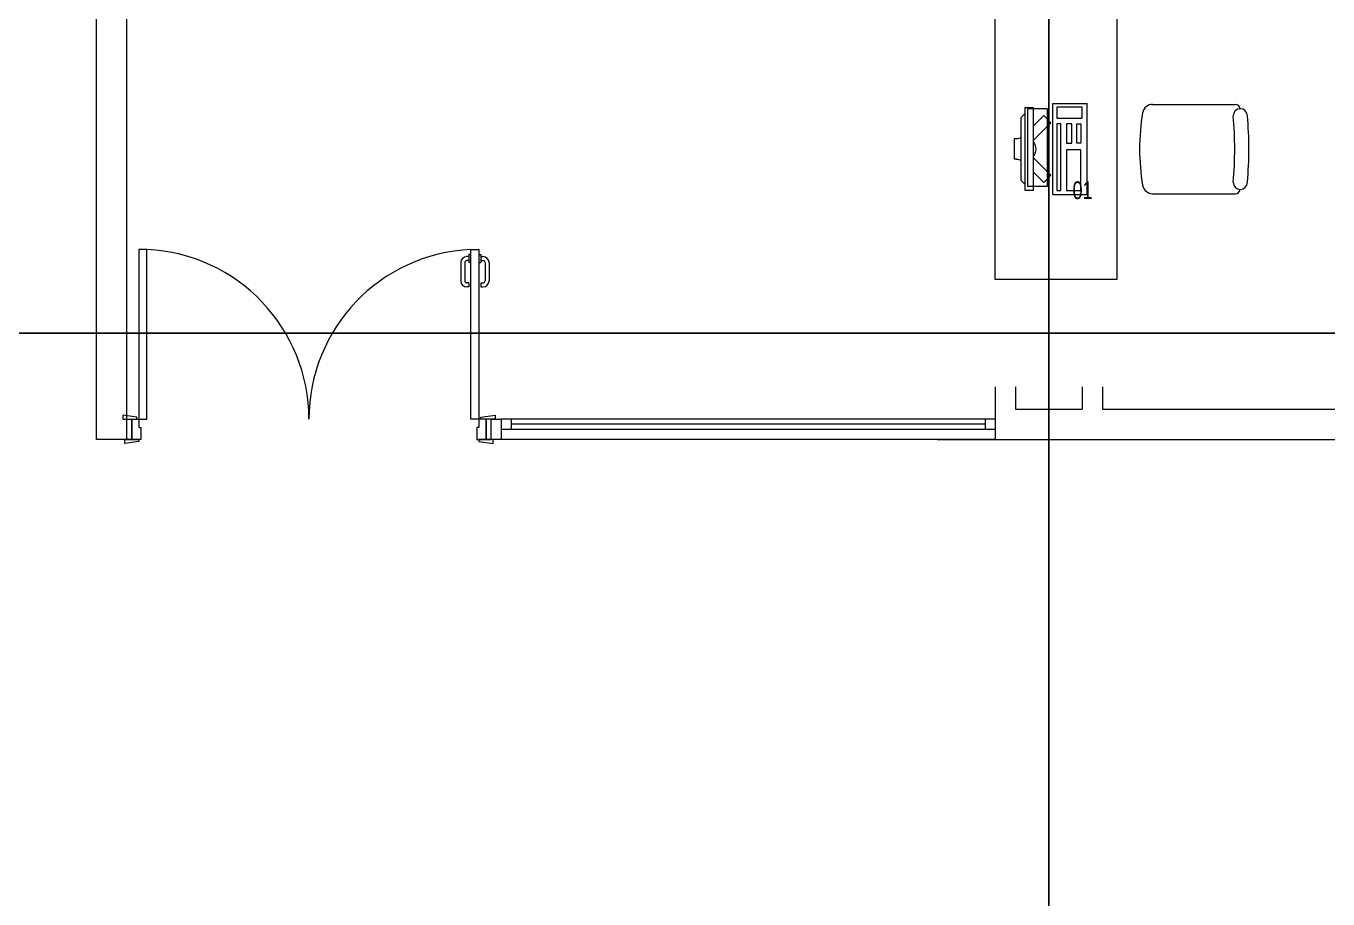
# Model space of a CAD drawing. Header units: metres. Extents: x -18745 to 220762, y -1579758 to -1356048.
# Drawn here: x 161460 to 167892, y -1450833 to -1446520 of the extents above; entities that cross this region are included whole.
import ezdxf

# ---------------------------------------------------------------- set-up
doc = ezdxf.new("R2010")
doc.units = ezdxf.units.M
doc.layers.get('0').update_dxf_attribs({"lineweight": 0})
for name, color, linetype, lineweight in [('A-100 - Copy$0$Aluminum', 8, 'Continuous', 0), ('A-100 - Copy$0$Medical Equipment and Furniture', 8, 'Continuous', 0), ('A-100 - Copy$0$Walls', 8, 'Continuous', 0), ('A-100 - Copy$0$Wooden Joinery', 8, 'Continuous', 0)]:
    doc.layers.add(name, color=color, linetype=linetype, lineweight=lineweight)
doc.layers.add('A-100 - Copy$0$axes', color=8, linetype='Continuous')
doc.styles.add('A-100 - Copy$0$X3G_ENTITY_257CFD', font='swisscl.ttf', dxfattribs={"height": 200})

# ---------------------------------------------------------------- blocks, each defined once
blk = doc.blocks.new('A-100 - Copy$0$GF21021-P')
for p, q in [((-0.2207, 0.4756), (-0.2207, 0.0675)), ((0.2205, 0.4756), (0.2205, 0.0675))]:
    blk.add_line(p, q)
for centre, radius, start, end in [((-0.1707, 0.4756), 0.05, 99.63288, 180), ((-0.0001, -0.5295), 1.0695, 80.36712, 99.63288), ((0.1705, 0.4756), 0.05, 0, 80.36712), ((-0.1957, 0.0675), 0.025, 180, 261.47208), ((-0.1643, 0.0425), 0.0351, 90, 270), ((0, 1.8467), 1.7767, 264.69456, 275.30527), ((0.1641, 0.0425), 0.0351, 270, 90), ((0.1955, 0.0675), 0.025, 278.52792, 0), ((0, 1.8314), 1.8314, 264.85322, 275.14698)]:
    blk.add_arc(centre, radius, start, end)
blk = doc.blocks.new('A-100 - Copy$0$ITCWLS1-P')
for p, q in [((-0.3251, 0.38, 0), (-0.3051, 0.4, 0)), ((-0.2651, 0.43, 0), (-0.3051, 0.43, 0)), ((-0.3051, 0.43, 0), (-0.3051, 0.02, 0)), ((-0.197, 0.4094), (-0.295, 0.4094)), ((-0.295, 0.0264), (-0.295, 0.4094)), ((-0.2651, 0.43, 0), (-0.2651, 0.02, 0)), ((-0.197, 0.0264), (-0.197, 0.4094)), ((-0.17, 0.45), (-0.17, 0)), ((-0.17, 0.45), (0, 0.45)), ((-0.1496, 0.4305), (-0.1291, 0.4305)), ((-0.1291, 0.4305), (-0.1291, 0.4089)), ((0, 0.45), (0, 0)), ((-0.3251, 0.38, 0), (-0.3251, 0.07, 0)), ((-0.3503, 0.275), (-0.3596, 0.275)), ((-0.3596, 0.175), (-0.3596, 0.275)), ((-0.3503, 0.175), (-0.3596, 0.175)), ((-0.3251, 0.07, 0), (-0.3051, 0.05, 0)), ((-0.3051, 0.02, 0), (-0.2651, 0.02, 0)), ((-0.197, 0.0264), (-0.295, 0.0264)), ((-0.17, 0), (0, 0))]:
    blk.add_line(p, q)
at = {"extrusion": (2.48281e-10, 3.18408e-10, -1)}
for p, q in [((-0.2651, 0.3395), (-0.2144, 0.3902)), ((-0.1791, 0.3548), (-0.2144, 0.3902)), ((-0.2651, 0.2688), (-0.1791, 0.3548))]:
    blk.add_line(p, q, dxfattribs=at)
at = {"extrusion": (2.48281e-10, -3.18408e-10, -1)}
for p, q in [((-0.2651, 0.1812), (-0.1791, 0.0952)), ((-0.2651, 0.1105), (-0.2144, 0.0598)), ((-0.1791, 0.0952), (-0.2144, 0.0598))]:
    blk.add_line(p, q, dxfattribs=at)
for points in [[(-0.1291, 0.4089), (-0.1291, 0.1), (-0.1496, 0.1), (-0.1496, 0.4305)], [(-0.1496, 0.1), (-0.1496, 0.1), (-0.1496, 0.1), (-0.1496, 0.1), (-0.1496, 0.1), (-0.1496, 0.1), (-0.1496, 0.1), (-0.1496, 0.1), (-0.1496, 0.1)], [(-0.1496, 0.1), (-0.1496, 0.1), (-0.1496, 0.1), (-0.1496, 0.1), (-0.1496, 0.1), (-0.1496, 0.1), (-0.1496, 0.1), (-0.1496, 0.1), (-0.1496, 0.1), (-0.1496, 0.1), (-0.1496, 0.1), (-0.1496, 0.1), (-0.1496, 0.1), (-0.1496, 0.1), (-0.1496, 0.1), (-0.1496, 0.1), (-0.1496, 0.1), (-0.1496, 0.1)], [(-0.1496, 0.1), (-0.1496, 0.1), (-0.1496, 0.1), (-0.1496, 0.1), (-0.1496, 0.1), (-0.1496, 0.1), (-0.1496, 0.1), (-0.1496, 0.1), (-0.1496, 0.1), (-0.1496, 0.1)], [(-0.1496, 0.1), (-0.1496, 0.1), (-0.1496, 0.1), (-0.1496, 0.1), (-0.1496, 0.1), (-0.1496, 0.1), (-0.1496, 0.1)], [(-0.1496, 0.1), (-0.1496, 0.1), (-0.1496, 0.1), (-0.1496, 0.1), (-0.1496, 0.1), (-0.1496, 0.1), (-0.1496, 0.1), (-0.1496, 0.1), (-0.1496, 0.1), (-0.1496, 0.1)], [(-0.1496, 0.1), (-0.1496, 0.1), (-0.1496, 0.1), (-0.1496, 0.1), (-0.1496, 0.1), (-0.1496, 0.1), (-0.1496, 0.1), (-0.1496, 0.1), (-0.1496, 0.1), (-0.1496, 0.1), (-0.1496, 0.1), (-0.1496, 0.1), (-0.1496, 0.1), (-0.1496, 0.1), (-0.1496, 0.1)], [(-0.1496, 0.1), (-0.1496, 0.1), (-0.1496, 0.1), (-0.1496, 0.1), (-0.1496, 0.1), (-0.1496, 0.1), (-0.1496, 0.1), (-0.1496, 0.1), (-0.1496, 0.1), (-0.1496, 0.1)], [(-0.1496, 0.1), (-0.1496, 0.1), (-0.1496, 0.1), (-0.1496, 0.1), (-0.1496, 0.1), (-0.1496, 0.1), (-0.1496, 0.1), (-0.1496, 0.1), (-0.1496, 0.1), (-0.1496, 0.1)], [(-0.1496, 0.1), (-0.1496, 0.1), (-0.1496, 0.1), (-0.1496, 0.1), (-0.1496, 0.1), (-0.1496, 0.1), (-0.1496, 0.1), (-0.1496, 0.1), (-0.1496, 0.1), (-0.1496, 0.1), (-0.1496, 0.1), (-0.1496, 0.1), (-0.1496, 0.1), (-0.1496, 0.1), (-0.1496, 0.1), (-0.1496, 0.1), (-0.1496, 0.1), (-0.1496, 0.1), (-0.1496, 0.1), (-0.1496, 0.1), (-0.1496, 0.1), (-0.1496, 0.1), (-0.1496, 0.1), (-0.1496, 0.1), (-0.1496, 0.1), (-0.1496, 0.1), (-0.1496, 0.1), (-0.1496, 0.1), (-0.1496, 0.1), (-0.1496, 0.1), (-0.1496, 0.1), (-0.1496, 0.1), (-0.1496, 0.1), (-0.1496, 0.1), (-0.1496, 0.1), (-0.1496, 0.1), (-0.1496, 0.1), (-0.1496, 0.1), (-0.1496, 0.1), (-0.1496, 0.1), (-0.1496, 0.1), (-0.1496, 0.1), (-0.1496, 0.1), (-0.1496, 0.1), (-0.1496, 0.1), (-0.1496, 0.1), (-0.1496, 0.1), (-0.1496, 0.1), (-0.1496, 0.1), (-0.1496, 0.1), (-0.1496, 0.1), (-0.1496, 0.1), (-0.1496, 0.1), (-0.1496, 0.1)], [(-0.1496, 0.1), (-0.1496, 0.1), (-0.1496, 0.1), (-0.1496, 0.1), (-0.1496, 0.1), (-0.1496, 0.1), (-0.1496, 0.1), (-0.1496, 0.1), (-0.1496, 0.1), (-0.1496, 0.1), (-0.1496, 0.1), (-0.1496, 0.1), (-0.1496, 0.1), (-0.1496, 0.1), (-0.1496, 0.1), (-0.1496, 0.1), (-0.1496, 0.1), (-0.1496, 0.1), (-0.1496, 0.1), (-0.1496, 0.1), (-0.1496, 0.1), (-0.1496, 0.1), (-0.1496, 0.1), (-0.1496, 0.1), (-0.1496, 0.1), (-0.1496, 0.1), (-0.1496, 0.1), (-0.1496, 0.1), (-0.1496, 0.1), (-0.1496, 0.1), (-0.1496, 0.1), (-0.1496, 0.1), (-0.1496, 0.1), (-0.1496, 0.1), (-0.1496, 0.1), (-0.1496, 0.1), (-0.1496, 0.1), (-0.1496, 0.1), (-0.1496, 0.1), (-0.1496, 0.1), (-0.1496, 0.1), (-0.1496, 0.1), (-0.1496, 0.1), (-0.1496, 0.1), (-0.1496, 0.1), (-0.1496, 0.1), (-0.1496, 0.1), (-0.1496, 0.1), (-0.1496, 0.1), (-0.1496, 0.1), (-0.1496, 0.1), (-0.1496, 0.1), (-0.1496, 0.1), (-0.1496, 0.1), (-0.1496, 0.1), (-0.1496, 0.1), (-0.1496, 0.1), (-0.1496, 0.1), (-0.1496, 0.1), (-0.1496, 0.1), (-0.1496, 0.1), (-0.1496, 0.1), (-0.1496, 0.1), (-0.1496, 0.1), (-0.1496, 0.1), (-0.1496, 0.1), (-0.1496, 0.1), (-0.1496, 0.1), (-0.1496, 0.1), (-0.1496, 0.1), (-0.1496, 0.1), (-0.1496, 0.1), (-0.1496, 0.1), (-0.1496, 0.1), (-0.1496, 0.1), (-0.1496, 0.1), (-0.1496, 0.1), (-0.1496, 0.1), (-0.1496, 0.1), (-0.1496, 0.1), (-0.1496, 0.1), (-0.1496, 0.1), (-0.1496, 0.1), (-0.1496, 0.1), (-0.1496, 0.1), (-0.1496, 0.1), (-0.1496, 0.1), (-0.1496, 0.1), (-0.1496, 0.1)], [(-0.1496, 0.1), (-0.1496, 0.1), (-0.1496, 0.1), (-0.1496, 0.1), (-0.1496, 0.1), (-0.1496, 0.1), (-0.1496, 0.1), (-0.1496, 0.1), (-0.1496, 0.1), (-0.1496, 0.1), (-0.1496, 0.1), (-0.1496, 0.1)], [(-0.1496, 0.1), (-0.1496, 0.1), (-0.1496, 0.1), (-0.1496, 0.1), (-0.1496, 0.1), (-0.1496, 0.1), (-0.1496, 0.1)], [(-0.1496, 0.1), (-0.1496, 0.1), (-0.1496, 0.1), (-0.1496, 0.1), (-0.1496, 0.1), (-0.1496, 0.1), (-0.1496, 0.1), (-0.1496, 0.1), (-0.1496, 0.1), (-0.1496, 0.1), (-0.1496, 0.1), (-0.1496, 0.1), (-0.1496, 0.1), (-0.1496, 0.1), (-0.1496, 0.1), (-0.1496, 0.1), (-0.1496, 0.1)], [(-0.1496, 0.1), (-0.1496, 0.1), (-0.1496, 0.1), (-0.1496, 0.1), (-0.1496, 0.1), (-0.1496, 0.1), (-0.1496, 0.1), (-0.1496, 0.1), (-0.1496, 0.1), (-0.1496, 0.1), (-0.1496, 0.1), (-0.1496, 0.1), (-0.1496, 0.1), (-0.1496, 0.1), (-0.1496, 0.1), (-0.1496, 0.1), (-0.1496, 0.1), (-0.1496, 0.1), (-0.1496, 0.1), (-0.1496, 0.1), (-0.1496, 0.1), (-0.1496, 0.1), (-0.1496, 0.1), (-0.1496, 0.1), (-0.1496, 0.1), (-0.1496, 0.1), (-0.1496, 0.1), (-0.1496, 0.1), (-0.1496, 0.1), (-0.1496, 0.1), (-0.1496, 0.1), (-0.1496, 0.1), (-0.1496, 0.1), (-0.1496, 0.1), (-0.1496, 0.1), (-0.1496, 0.1), (-0.1496, 0.1), (-0.1496, 0.1), (-0.1496, 0.1), (-0.1496, 0.1), (-0.1496, 0.1), (-0.1496, 0.1), (-0.1496, 0.1), (-0.1496, 0.1), (-0.1496, 0.1), (-0.1496, 0.1), (-0.1496, 0.1), (-0.1496, 0.1), (-0.1496, 0.1), (-0.1496, 0.1), (-0.1496, 0.1), (-0.1496, 0.1), (-0.1496, 0.1), (-0.1496, 0.1), (-0.1496, 0.1), (-0.1496, 0.1), (-0.1496, 0.1), (-0.1496, 0.1), (-0.1496, 0.1), (-0.1496, 0.1), (-0.1496, 0.1), (-0.1496, 0.1), (-0.1496, 0.1), (-0.1496, 0.1), (-0.1496, 0.1), (-0.1496, 0.1), (-0.1496, 0.1), (-0.1496, 0.1), (-0.1496, 0.1), (-0.1496, 0.1), (-0.1496, 0.1), (-0.1496, 0.1), (-0.1496, 0.1), (-0.1496, 0.1), (-0.1496, 0.1), (-0.1496, 0.1), (-0.1496, 0.1), (-0.1496, 0.1), (-0.1496, 0.1), (-0.1496, 0.1), (-0.1496, 0.1), (-0.1496, 0.1), (-0.1496, 0.1), (-0.1496, 0.1), (-0.1496, 0.1), (-0.1496, 0.1), (-0.1496, 0.1), (-0.1496, 0.1), (-0.1496, 0.1), (-0.1496, 0.1), (-0.1496, 0.1), (-0.1496, 0.1), (-0.1496, 0.1), (-0.1496, 0.1), (-0.1496, 0.1), (-0.1496, 0.1), (-0.1496, 0.1), (-0.1496, 0.1), (-0.1496, 0.1), (-0.1496, 0.1), (-0.1496, 0.1), (-0.1496, 0.1), (-0.1496, 0.1), (-0.1496, 0.1), (-0.1496, 0.1), (-0.1496, 0.1), (-0.1496, 0.1), (-0.1496, 0.1), (-0.1496, 0.1), (-0.1496, 0.1), (-0.1496, 0.1)], [(-0.1496, 0.1), (-0.1496, 0.1), (-0.1496, 0.1), (-0.1496, 0.1), (-0.1496, 0.1), (-0.1496, 0.1), (-0.1496, 0.1), (-0.1496, 0.1)]]:
    blk.add_lwpolyline(points)
for points in [[(-0.1019, 0.4305), (-0.0304, 0.4305), (-0.0304, 0.2294), (-0.1019, 0.2294)], [(-0.1019, 0.1954), (-0.0747, 0.1954), (-0.0747, 0.1), (-0.1019, 0.1)], [(-0.0304, 0.1954), (-0.0508, 0.1954), (-0.0508, 0.1), (-0.0304, 0.1)], [(-0.1496, 0.1), (-0.1496, 0.1), (-0.1496, 0.1), (-0.1496, 0.1), (-0.1496, 0.1), (-0.1496, 0.1), (-0.1496, 0.1), (-0.1496, 0.1), (-0.1496, 0.1), (-0.1496, 0.1), (-0.1496, 0.1), (-0.1496, 0.1), (-0.1496, 0.1), (-0.1496, 0.1), (-0.1496, 0.1), (-0.1496, 0.1), (-0.1496, 0.1), (-0.1496, 0.1), (-0.1496, 0.1), (-0.1496, 0.1), (-0.1496, 0.1), (-0.1496, 0.1), (-0.1496, 0.1), (-0.1496, 0.1), (-0.1496, 0.1), (-0.1496, 0.1), (-0.1496, 0.1), (-0.1496, 0.1), (-0.1496, 0.1), (-0.1496, 0.1), (-0.1496, 0.1), (-0.1496, 0.1), (-0.1496, 0.1), (-0.1496, 0.1), (-0.1496, 0.1), (-0.1496, 0.1), (-0.1496, 0.1), (-0.1496, 0.1), (-0.1496, 0.1), (-0.1496, 0.1), (-0.1496, 0.1), (-0.1496, 0.1), (-0.1496, 0.1), (-0.1496, 0.1), (-0.1496, 0.1), (-0.1496, 0.1), (-0.1496, 0.1), (-0.1496, 0.1), (-0.1496, 0.1), (-0.1496, 0.1), (-0.1496, 0.1), (-0.1496, 0.1), (-0.1496, 0.1), (-0.1496, 0.1), (-0.1496, 0.1), (-0.1496, 0.1), (-0.1496, 0.1), (-0.1496, 0.1), (-0.1496, 0.1), (-0.1496, 0.1), (-0.1496, 0.1), (-0.1496, 0.1), (-0.1496, 0.1), (-0.1496, 0.1), (-0.1496, 0.1), (-0.1496, 0.1), (-0.1496, 0.1), (-0.1496, 0.1), (-0.1496, 0.1), (-0.1496, 0.1), (-0.1496, 0.1), (-0.1496, 0.1), (-0.1496, 0.1), (-0.1496, 0.1), (-0.1496, 0.1), (-0.1496, 0.1), (-0.1496, 0.1), (-0.1496, 0.1), (-0.1496, 0.1), (-0.1496, 0.1), (-0.1496, 0.1), (-0.1496, 0.1), (-0.1496, 0.1), (-0.1496, 0.1), (-0.1496, 0.1), (-0.1496, 0.1), (-0.1496, 0.1), (-0.1496, 0.1), (-0.1496, 0.1), (-0.1496, 0.1), (-0.1496, 0.1), (-0.1496, 0.1), (-0.1496, 0.1), (-0.1496, 0.1), (-0.1496, 0.1), (-0.1496, 0.1), (-0.1496, 0.1), (-0.1496, 0.1), (-0.1496, 0.1), (-0.1496, 0.1), (-0.1496, 0.1), (-0.1496, 0.1), (-0.1496, 0.1), (-0.1496, 0.1), (-0.1496, 0.1), (-0.1496, 0.1), (-0.1496, 0.1), (-0.1496, 0.1), (-0.1496, 0.1), (-0.1496, 0.1), (-0.1496, 0.1), (-0.1496, 0.1), (-0.1496, 0.1), (-0.1496, 0.1), (-0.1496, 0.1), (-0.1496, 0.1), (-0.1496, 0.1), (-0.1496, 0.1), (-0.1496, 0.1), (-0.1496, 0.1), (-0.1496, 0.1), (-0.1496, 0.1), (-0.1496, 0.1), (-0.1496, 0.1), (-0.1496, 0.1), (-0.1496, 0.1), (-0.1496, 0.1), (-0.1496, 0.1), (-0.1496, 0.1), (-0.1496, 0.1), (-0.1496, 0.1), (-0.1496, 0.1), (-0.1496, 0.1), (-0.1496, 0.1), (-0.1496, 0.1), (-0.1496, 0.1), (-0.1496, 0.1), (-0.1496, 0.1), (-0.1496, 0.1), (-0.1496, 0.1), (-0.1496, 0.1), (-0.1496, 0.1), (-0.1496, 0.1), (-0.1496, 0.1), (-0.1496, 0.1), (-0.1496, 0.1), (-0.1496, 0.1), (-0.1496, 0.1), (-0.1496, 0.1), (-0.1496, 0.1), (-0.1496, 0.1), (-0.1496, 0.1), (-0.1496, 0.1), (-0.1496, 0.1), (-0.1496, 0.1), (-0.1496, 0.1), (-0.1496, 0.1), (-0.1496, 0.1), (-0.1496, 0.1), (-0.1496, 0.1), (-0.1496, 0.1), (-0.1496, 0.1), (-0.1496, 0.1), (-0.1496, 0.1), (-0.1496, 0.1), (-0.1496, 0.1), (-0.1496, 0.1), (-0.1496, 0.1), (-0.1496, 0.1), (-0.1496, 0.1), (-0.1496, 0.1), (-0.1496, 0.1), (-0.1496, 0.1), (-0.1496, 0.1), (-0.1496, 0.1), (-0.1496, 0.1), (-0.1496, 0.1), (-0.1496, 0.1), (-0.1496, 0.1), (-0.1496, 0.1), (-0.1496, 0.1), (-0.1496, 0.1), (-0.1496, 0.1), (-0.1496, 0.1), (-0.1496, 0.1), (-0.1496, 0.1), (-0.1496, 0.1), (-0.1496, 0.1), (-0.1496, 0.1), (-0.1496, 0.1), (-0.1496, 0.1), (-0.1496, 0.1), (-0.1496, 0.1), (-0.1496, 0.1), (-0.1496, 0.1), (-0.1496, 0.1), (-0.1496, 0.1), (-0.1496, 0.1), (-0.1496, 0.1), (-0.1496, 0.1), (-0.1496, 0.1), (-0.1496, 0.1), (-0.1496, 0.1), (-0.1496, 0.1), (-0.1496, 0.1), (-0.1496, 0.1), (-0.1496, 0.1), (-0.1496, 0.1), (-0.1496, 0.1), (-0.1496, 0.1), (-0.1496, 0.1), (-0.1496, 0.1), (-0.1496, 0.1), (-0.1496, 0.1), (-0.1496, 0.1), (-0.1496, 0.1), (-0.1496, 0.1), (-0.1496, 0.1), (-0.1496, 0.1), (-0.1496, 0.1), (-0.1496, 0.1), (-0.1496, 0.1), (-0.1496, 0.1), (-0.1496, 0.1), (-0.1496, 0.1), (-0.1496, 0.1), (-0.1496, 0.1), (-0.1496, 0.1), (-0.1496, 0.1), (-0.1496, 0.1), (-0.1496, 0.1), (-0.1496, 0.1), (-0.1496, 0.1), (-0.1496, 0.1), (-0.1496, 0.1), (-0.1496, 0.1), (-0.1496, 0.1), (-0.1496, 0.1), (-0.1496, 0.1), (-0.1496, 0.1), (-0.1496, 0.1), (-0.1496, 0.1), (-0.1496, 0.1), (-0.1496, 0.1), (-0.1496, 0.1), (-0.1496, 0.1), (-0.1496, 0.1), (-0.1496, 0.1), (-0.1496, 0.1), (-0.1496, 0.1), (-0.1496, 0.1), (-0.1496, 0.1), (-0.1496, 0.1), (-0.1496, 0.1), (-0.1496, 0.1), (-0.1496, 0.1), (-0.1496, 0.1), (-0.1496, 0.1), (-0.1496, 0.1), (-0.1496, 0.1), (-0.1496, 0.1), (-0.1496, 0.1), (-0.1496, 0.1), (-0.1496, 0.1), (-0.1496, 0.1), (-0.1496, 0.1), (-0.1496, 0.1), (-0.1496, 0.1), (-0.1496, 0.1), (-0.1496, 0.1), (-0.1496, 0.1), (-0.1496, 0.1), (-0.1496, 0.1), (-0.1496, 0.1), (-0.1496, 0.1), (-0.1496, 0.1), (-0.1496, 0.1)], [(-0.1496, 0.1), (-0.1496, 0.1), (-0.1496, 0.1), (-0.1496, 0.1), (-0.1496, 0.1), (-0.1496, 0.1), (-0.1496, 0.1), (-0.1496, 0.1), (-0.1496, 0.1), (-0.1496, 0.1), (-0.1496, 0.1), (-0.1496, 0.1), (-0.1496, 0.1), (-0.1496, 0.1), (-0.1496, 0.1), (-0.1496, 0.1), (-0.1496, 0.1), (-0.1496, 0.1), (-0.1496, 0.1), (-0.1496, 0.1), (-0.1496, 0.1), (-0.1496, 0.1), (-0.1496, 0.1), (-0.1496, 0.1), (-0.1496, 0.1), (-0.1496, 0.1), (-0.1496, 0.1), (-0.1496, 0.1), (-0.1496, 0.1), (-0.1496, 0.1), (-0.1496, 0.1), (-0.1496, 0.1), (-0.1496, 0.1), (-0.1496, 0.1), (-0.1496, 0.1), (-0.1496, 0.1), (-0.1496, 0.1), (-0.1496, 0.1), (-0.1496, 0.1), (-0.1496, 0.1), (-0.1496, 0.1), (-0.1496, 0.1), (-0.1496, 0.1), (-0.1496, 0.1), (-0.1496, 0.1), (-0.1496, 0.1), (-0.1496, 0.1), (-0.1496, 0.1), (-0.1496, 0.1), (-0.1496, 0.1), (-0.1496, 0.1), (-0.1496, 0.1), (-0.1496, 0.1), (-0.1496, 0.1), (-0.1496, 0.1), (-0.1496, 0.1), (-0.1496, 0.1), (-0.1496, 0.1), (-0.1496, 0.1), (-0.1496, 0.1), (-0.1496, 0.1), (-0.1496, 0.1), (-0.1496, 0.1), (-0.1496, 0.1), (-0.1496, 0.1), (-0.1496, 0.1), (-0.1496, 0.1), (-0.1496, 0.1), (-0.1496, 0.1), (-0.1496, 0.1), (-0.1496, 0.1), (-0.1496, 0.1), (-0.1496, 0.1), (-0.1496, 0.1), (-0.1496, 0.1), (-0.1496, 0.1), (-0.1496, 0.1), (-0.1496, 0.1), (-0.1496, 0.1), (-0.1496, 0.1), (-0.1496, 0.1), (-0.1496, 0.1), (-0.1496, 0.1), (-0.1496, 0.1), (-0.1496, 0.1), (-0.1496, 0.1), (-0.1496, 0.1), (-0.1496, 0.1), (-0.1496, 0.1), (-0.1496, 0.1), (-0.1496, 0.1), (-0.1496, 0.1), (-0.1496, 0.1), (-0.1496, 0.1), (-0.1496, 0.1), (-0.1496, 0.1), (-0.1496, 0.1), (-0.1496, 0.1), (-0.1496, 0.1), (-0.1496, 0.1), (-0.1496, 0.1), (-0.1496, 0.1), (-0.1496, 0.1), (-0.1496, 0.1), (-0.1496, 0.1), (-0.1496, 0.1), (-0.1496, 0.1), (-0.1496, 0.1), (-0.1496, 0.1), (-0.1496, 0.1), (-0.1496, 0.1), (-0.1496, 0.1), (-0.1496, 0.1), (-0.1496, 0.1), (-0.1496, 0.1), (-0.1496, 0.1), (-0.1496, 0.1), (-0.1496, 0.1), (-0.1496, 0.1), (-0.1496, 0.1), (-0.1496, 0.1), (-0.1496, 0.1), (-0.1496, 0.1), (-0.1496, 0.1), (-0.1496, 0.1), (-0.1496, 0.1), (-0.1496, 0.1), (-0.1496, 0.1), (-0.1496, 0.1), (-0.1496, 0.1), (-0.1496, 0.1), (-0.1496, 0.1), (-0.1496, 0.1), (-0.1496, 0.1), (-0.1496, 0.1), (-0.1496, 0.1), (-0.1496, 0.1), (-0.1496, 0.1), (-0.1496, 0.1), (-0.1496, 0.1), (-0.1496, 0.1), (-0.1496, 0.1), (-0.1496, 0.1), (-0.1496, 0.1), (-0.1496, 0.1), (-0.1496, 0.1), (-0.1496, 0.1), (-0.1496, 0.1), (-0.1496, 0.1), (-0.1496, 0.1), (-0.1496, 0.1), (-0.1496, 0.1), (-0.1496, 0.1), (-0.1496, 0.1), (-0.1496, 0.1), (-0.1496, 0.1), (-0.1496, 0.1), (-0.1496, 0.1), (-0.1496, 0.1), (-0.1496, 0.1), (-0.1496, 0.1), (-0.1496, 0.1), (-0.1496, 0.1), (-0.1496, 0.1), (-0.1496, 0.1), (-0.1496, 0.1), (-0.1496, 0.1), (-0.1496, 0.1), (-0.1496, 0.1), (-0.1496, 0.1), (-0.1496, 0.1), (-0.1496, 0.1), (-0.1496, 0.1), (-0.1496, 0.1), (-0.1496, 0.1), (-0.1496, 0.1), (-0.1496, 0.1), (-0.1496, 0.1), (-0.1496, 0.1), (-0.1496, 0.1), (-0.1496, 0.1), (-0.1496, 0.1), (-0.1496, 0.1), (-0.1496, 0.1), (-0.1496, 0.1), (-0.1496, 0.1), (-0.1496, 0.1), (-0.1496, 0.1), (-0.1496, 0.1), (-0.1496, 0.1), (-0.1496, 0.1), (-0.1496, 0.1), (-0.1496, 0.1), (-0.1496, 0.1), (-0.1496, 0.1), (-0.1496, 0.1), (-0.1496, 0.1), (-0.1496, 0.1), (-0.1496, 0.1), (-0.1496, 0.1), (-0.1496, 0.1), (-0.1496, 0.1), (-0.1496, 0.1), (-0.1496, 0.1), (-0.1496, 0.1), (-0.1496, 0.1), (-0.1496, 0.1), (-0.1496, 0.1), (-0.1496, 0.1), (-0.1496, 0.1), (-0.1496, 0.1), (-0.1496, 0.1), (-0.1496, 0.1), (-0.1496, 0.1)], [(-0.1496, 0.1), (-0.1496, 0.1), (-0.1496, 0.1), (-0.1496, 0.1), (-0.1496, 0.1), (-0.1496, 0.1), (-0.1496, 0.1), (-0.1496, 0.1), (-0.1496, 0.1), (-0.1496, 0.1), (-0.1496, 0.1), (-0.1496, 0.1), (-0.1496, 0.1), (-0.1496, 0.1), (-0.1496, 0.1), (-0.1496, 0.1), (-0.1496, 0.1), (-0.1496, 0.1), (-0.1496, 0.1), (-0.1496, 0.1), (-0.1496, 0.1), (-0.1496, 0.1), (-0.1496, 0.1), (-0.1496, 0.1), (-0.1496, 0.1), (-0.1496, 0.1), (-0.1496, 0.1), (-0.1496, 0.1), (-0.1496, 0.1), (-0.1496, 0.1), (-0.1496, 0.1), (-0.1496, 0.1), (-0.1496, 0.1), (-0.1496, 0.1), (-0.1496, 0.1), (-0.1496, 0.1), (-0.1496, 0.1), (-0.1496, 0.1), (-0.1496, 0.1), (-0.1496, 0.1), (-0.1496, 0.1), (-0.1496, 0.1), (-0.1496, 0.1), (-0.1496, 0.1), (-0.1496, 0.1), (-0.1496, 0.1), (-0.1496, 0.1), (-0.1496, 0.1), (-0.1496, 0.1), (-0.1496, 0.1), (-0.1496, 0.1), (-0.1496, 0.1), (-0.1496, 0.1), (-0.1496, 0.1), (-0.1496, 0.1), (-0.1496, 0.1), (-0.1496, 0.1), (-0.1496, 0.1), (-0.1496, 0.1), (-0.1496, 0.1), (-0.1496, 0.1), (-0.1496, 0.1), (-0.1496, 0.1), (-0.1496, 0.1), (-0.1496, 0.1), (-0.1496, 0.1), (-0.1496, 0.1), (-0.1496, 0.1), (-0.1496, 0.1), (-0.1496, 0.1), (-0.1496, 0.1), (-0.1496, 0.1), (-0.1496, 0.1), (-0.1496, 0.1), (-0.1496, 0.1), (-0.1496, 0.1), (-0.1496, 0.1), (-0.1496, 0.1), (-0.1496, 0.1), (-0.1496, 0.1), (-0.1496, 0.1), (-0.1496, 0.1), (-0.1496, 0.1), (-0.1496, 0.1), (-0.1496, 0.1), (-0.1496, 0.1), (-0.1496, 0.1), (-0.1496, 0.1), (-0.1496, 0.1), (-0.1496, 0.1), (-0.1496, 0.1), (-0.1496, 0.1), (-0.1496, 0.1), (-0.1496, 0.1), (-0.1496, 0.1), (-0.1496, 0.1), (-0.1496, 0.1), (-0.1496, 0.1), (-0.1496, 0.1), (-0.1496, 0.1), (-0.1496, 0.1), (-0.1496, 0.1), (-0.1496, 0.1), (-0.1496, 0.1), (-0.1496, 0.1), (-0.1496, 0.1), (-0.1496, 0.1), (-0.1496, 0.1), (-0.1496, 0.1), (-0.1496, 0.1), (-0.1496, 0.1), (-0.1496, 0.1), (-0.1496, 0.1), (-0.1496, 0.1), (-0.1496, 0.1), (-0.1496, 0.1), (-0.1496, 0.1), (-0.1496, 0.1), (-0.1496, 0.1), (-0.1496, 0.1), (-0.1496, 0.1), (-0.1496, 0.1), (-0.1496, 0.1), (-0.1496, 0.1), (-0.1496, 0.1), (-0.1496, 0.1), (-0.1496, 0.1), (-0.1496, 0.1), (-0.1496, 0.1), (-0.1496, 0.1), (-0.1496, 0.1), (-0.1496, 0.1), (-0.1496, 0.1), (-0.1496, 0.1), (-0.1496, 0.1), (-0.1496, 0.1), (-0.1496, 0.1), (-0.1496, 0.1), (-0.1496, 0.1), (-0.1496, 0.1), (-0.1496, 0.1), (-0.1496, 0.1), (-0.1496, 0.1), (-0.1496, 0.1), (-0.1496, 0.1), (-0.1496, 0.1), (-0.1496, 0.1), (-0.1496, 0.1), (-0.1496, 0.1), (-0.1496, 0.1), (-0.1496, 0.1), (-0.1496, 0.1), (-0.1496, 0.1), (-0.1496, 0.1), (-0.1496, 0.1), (-0.1496, 0.1), (-0.1496, 0.1), (-0.1496, 0.1), (-0.1496, 0.1), (-0.1496, 0.1), (-0.1496, 0.1), (-0.1496, 0.1), (-0.1496, 0.1), (-0.1496, 0.1), (-0.1496, 0.1), (-0.1496, 0.1), (-0.1496, 0.1), (-0.1496, 0.1), (-0.1496, 0.1), (-0.1496, 0.1), (-0.1496, 0.1), (-0.1496, 0.1), (-0.1496, 0.1), (-0.1496, 0.1), (-0.1496, 0.1), (-0.1496, 0.1), (-0.1496, 0.1), (-0.1496, 0.1), (-0.1496, 0.1), (-0.1496, 0.1), (-0.1496, 0.1), (-0.1496, 0.1), (-0.1496, 0.1), (-0.1496, 0.1), (-0.1496, 0.1), (-0.1496, 0.1), (-0.1496, 0.1), (-0.1496, 0.1), (-0.1496, 0.1), (-0.1496, 0.1), (-0.1496, 0.1), (-0.1496, 0.1), (-0.1496, 0.1), (-0.1496, 0.1), (-0.1496, 0.1), (-0.1496, 0.1), (-0.1496, 0.1), (-0.1496, 0.1), (-0.1496, 0.1), (-0.1496, 0.1), (-0.1496, 0.1), (-0.1496, 0.1), (-0.1496, 0.1), (-0.1496, 0.1), (-0.1496, 0.1), (-0.1496, 0.1), (-0.1496, 0.1), (-0.1496, 0.1), (-0.1496, 0.1), (-0.1496, 0.1), (-0.1496, 0.1), (-0.1496, 0.1), (-0.1496, 0.1), (-0.1496, 0.1), (-0.1496, 0.1), (-0.1496, 0.1), (-0.1496, 0.1), (-0.1496, 0.1), (-0.1496, 0.1)], [(-0.1496, 0.0727), (-0.0236, 0.0727), (-0.0236, 0.0182), (-0.1496, 0.0182)]]:
    blk.add_lwpolyline(points, close=True)
for centre, radius, start, end in [((-0.3503, 0.325), 0.05, 270, 300.30934), ((-0.3089, 0.225), 0.0556, 321.94311, 38.05689), ((-0.3503, 0.125), 0.05, 59.69066, 90)]:
    blk.add_arc(centre, radius, start, end)
blk = doc.blocks.new('A-100 - Copy')
at = {"layer": 'A-100 - Copy$0$Aluminum'}
for p, q in [((166248.3, -1448462.7, 0), (163807.3, -1448462.7, 0)), ((163857.3, -1448462.7, 0), (163857.3, -1448512.7, 0)), ((166199.1, -1448462.7, 0), (166199.1, -1448512.7, 0)), ((166248.3, -1448512.7, 0), (163807.3, -1448512.7, 0)), ((166198.3, -1448487.7, 0), (163857.3, -1448487.7, 0)), ((166248.3, -1448562.7, 0), (163807.3, -1448562.7, 0))]:
    blk.add_line(p, q, dxfattribs=at)
at = {"layer": 'A-100 - Copy$0$Aluminum', "elevation": 0}
blk.add_lwpolyline([(163807.3, -1448562.7), (163757.3, -1448562.7), (163757.3, -1448462.7), (163807.3, -1448462.7)], close=True, dxfattribs=at)
at = {"layer": 'A-100 - Copy$0$axes'}
for p, q in [((166513.3, -1477297.4, 0), (166513.3, -1391762.7, 0)), ((181015.3, -1448037.7, 2.4), (83877.8, -1448037.7, 2.4))]:
    blk.add_line(p, q, dxfattribs=at)
at = {"layer": 'A-100 - Copy$0$Medical Equipment and Furniture', "elevation": -2.4}
blk.add_lwpolyline([(166848.3, -1445872.7), (166848.3, -1447772.7), (166248.3, -1447772.7), (166248.3, -1445272.7), (168701.1, -1445272.7), (168701.1, -1445872.7)], close=True, dxfattribs=at)
at = {"layer": 'A-100 - Copy$0$Walls'}
for p, q in [((161807.3, -1448562.7, 0), (161807.3, -1430312.7, 0)), ((161957.3, -1448562.7, 0), (161957.3, -1443472.7, -2.4)), ((166248.3, -1448302.7, 0), (166248.3, -1448562.7, 0)), ((166348.3, -1448302.7, 0), (166348.3, -1448412.7, 0)), ((166678.3, -1448302.7, 0), (166678.3, -1448412.7, 0)), ((166778.3, -1448302.7, 0), (166778.3, -1448412.7, 0)), ((166348.3, -1448412.7, 0), (166678.3, -1448412.7, 0)), ((166778.3, -1448412.7, 0), (168701.1, -1448412.7, 0)), ((161957.3, -1448562.7, 0), (161807.3, -1448562.7, 0)), ((165962.2, -1448562.7, 0), (172638.3, -1448562.7, 0))]:
    blk.add_line(p, q, dxfattribs=at)
at = {"layer": 'A-100 - Copy$0$Wooden Joinery'}
for p, q in [((162057.3, -1447623.6, 0), (162017.3, -1447623.6, 0)), ((162017.3, -1447623.6, 0), (162017.3, -1448462.7, 0)), ((162057.3, -1448462.7, 0), (162057.3, -1447623.6, 0)), ((163657.3, -1448462.7, 0), (163657.3, -1447623.6, 0)), ((163657.3, -1447623.6, 0), (163697.3, -1447623.6, 0)), ((163697.3, -1447623.6, 0), (163697.3, -1448462.7, 0)), ((163607.3, -1447689.1, 0), (163607.3, -1447779.1, 0)), ((163627.3, -1447689.1, 0), (163627.3, -1447779.1, 0)), ((163647.3, -1447659.1, 0), (163637.3, -1447659.1, 0)), ((163647.3, -1447679.1, 0), (163637.3, -1447679.1, 0)), ((163647.3, -1447649.1, 0), (163647.3, -1447689.1, 0)), ((163657.3, -1447649.1, 0), (163647.3, -1447649.1, 0)), ((163657.3, -1447689.1, 0), (163647.3, -1447689.1, 0)), ((163697.3, -1447649.1, 0), (163707.3, -1447649.1, 0)), ((163697.3, -1447689.1, 0), (163707.3, -1447689.1, 0)), ((163707.3, -1447649.1, 0), (163707.3, -1447689.1, 0)), ((163707.3, -1447659.1, 0), (163717.3, -1447659.1, 0)), ((163707.3, -1447679.1, 0), (163717.3, -1447679.1, 0)), ((163727.3, -1447689.1, 0), (163727.3, -1447779.1, 0)), ((163747.3, -1447689.1, 0), (163747.3, -1447779.1, 0)), ((163647.3, -1447789.1, 0), (163637.3, -1447789.1, 0)), ((163647.3, -1447809.1, 0), (163637.3, -1447809.1, 0)), ((163647.3, -1447789.1, 0), (163647.3, -1447809.1, 0)), ((163707.3, -1447789.1, 0), (163717.3, -1447789.1, 0)), ((163707.3, -1447789.1, 0), (163707.3, -1447809.1, 0)), ((163707.3, -1447809.1, 0), (163717.3, -1447809.1, 0)), ((162007.3, -1448452.7, 0), (161937.3, -1448442.7, 0)), ((161937.3, -1448442.7, 0), (161937.3, -1448462.7, 0)), ((161937.3, -1448462.7, 0), (162007.3, -1448462.7, 0)), ((161957.3, -1448562.7, 0), (161957.3, -1448462.7, 0)), ((161957.3, -1448462.7, 0), (161982.3, -1448462.7, 0)), ((161982.3, -1448462.7, 0), (162017.3, -1448462.7, 0)), ((161982.3, -1448562.7, 0), (161982.3, -1448462.7, 0)), ((161982.3, -1448462.7, 0), (161982.3, -1448562.7, 0)), ((162007.3, -1448462.7, 0), (162007.3, -1448452.7, 0)), ((162017.3, -1448462.7, 0), (162057.3, -1448462.7, 0)), ((162017.3, -1448462.7, 0), (162017.3, -1448502.7, 0)), ((163697.3, -1448462.7, 0), (163657.3, -1448462.7, 0)), ((163732.3, -1448462.7, 0), (163697.3, -1448462.7, 0)), ((163697.3, -1448462.7, 0), (163697.3, -1448502.7, 0)), ((163732.3, -1448462.7, 0), (163697.3, -1448462.7, 0)), ((163697.3, -1448462.7, 0), (163697.3, -1448502.7, 0)), ((163707.3, -1448452.7, 0), (163777.3, -1448442.7, 0)), ((163707.3, -1448452.7, 0), (163777.3, -1448442.7, 0)), ((163707.3, -1448462.7, 0), (163707.3, -1448452.7, 0)), ((163707.3, -1448462.7, 0), (163707.3, -1448452.7, 0)), ((163777.3, -1448462.7, 0), (163707.3, -1448462.7, 0)), ((163777.3, -1448462.7, 0), (163707.3, -1448462.7, 0)), ((163732.3, -1448562.7, 0), (163732.3, -1448462.7, 0)), ((163732.3, -1448462.7, 0), (163732.3, -1448562.7, 0)), ((163757.3, -1448462.7, 0), (163732.3, -1448462.7, 0)), ((163732.3, -1448562.7, 0), (163732.3, -1448462.7, 0)), ((163732.3, -1448462.7, 0), (163732.3, -1448562.7, 0)), ((163757.3, -1448462.7, 0), (163732.3, -1448462.7, 0)), ((163757.3, -1448562.7, 0), (163757.3, -1448462.7, 0)), ((163757.3, -1448562.7, 0), (163757.3, -1448462.7, 0)), ((163777.3, -1448442.7, 0), (163777.3, -1448462.7, 0)), ((163777.3, -1448442.7, 0), (163777.3, -1448462.7, 0)), ((162017.3, -1448502.7, 0), (162027.3, -1448502.7, 0)), ((162027.3, -1448502.7, 0), (162027.3, -1448562.7, 0)), ((163697.3, -1448502.7, 0), (163687.3, -1448502.7, 0)), ((163687.3, -1448502.7, 0), (163687.3, -1448562.7, 0)), ((163697.3, -1448502.7, 0), (163687.3, -1448502.7, 0)), ((163687.3, -1448502.7, 0), (163687.3, -1448562.7, 0)), ((161947.3, -1448582.7, 0), (161947.3, -1448562.7, 0)), ((161947.3, -1448562.7, 0), (162017.3, -1448562.7, 0)), ((162017.3, -1448572.7, 0), (161947.3, -1448582.7, 0)), ((161982.3, -1448562.7, 0), (161957.3, -1448562.7, 0)), ((162027.3, -1448562.7, 0), (161982.3, -1448562.7, 0)), ((162017.3, -1448562.7, 0), (162017.3, -1448572.7, 0)), ((163687.3, -1448562.7, 0), (163732.3, -1448562.7, 0)), ((163687.3, -1448562.7, 0), (163732.3, -1448562.7, 0)), ((163697.3, -1448562.7, 0), (163697.3, -1448572.7, 0)), ((163767.3, -1448562.7, 0), (163697.3, -1448562.7, 0)), ((163697.3, -1448562.7, 0), (163697.3, -1448572.7, 0)), ((163767.3, -1448562.7, 0), (163697.3, -1448562.7, 0)), ((163697.3, -1448572.7, 0), (163767.3, -1448582.7, 0)), ((163697.3, -1448572.7, 0), (163767.3, -1448582.7, 0)), ((163732.3, -1448562.7, 0), (163757.3, -1448562.7, 0)), ((163732.3, -1448562.7, 0), (163757.3, -1448562.7, 0)), ((163767.3, -1448582.7, 0), (163767.3, -1448562.7, 0)), ((163767.3, -1448582.7, 0), (163767.3, -1448562.7, 0))]:
    blk.add_line(p, q, dxfattribs=at)
for centre, radius, start, end in [((162017.3, -1448462.7, 0), 840, 0, 87.2706), ((163697.3, -1448462.7, 0), 840, 92.7294, 180), ((163637.3, -1447689.1, 0), 30, 90, 180), ((163637.3, -1447689.1, 0), 10, 90, 180), ((163717.3, -1447689.1, 0), 30, 0, 90), ((163717.3, -1447689.1, 0), 10, 0, 90), ((163637.3, -1447779.1, 0), 30, 180, 270), ((163637.3, -1447779.1, 0), 10, 180, 270), ((163717.3, -1447779.1, 0), 10, 270, 0), ((163717.3, -1447779.1, 0), 30, 270, 0)]:
    blk.add_arc(centre, radius, start, end, dxfattribs=at)
at = {"layer": 'A-100 - Copy$0$Medical Equipment and Furniture'}
for name, p, xscale, yscale, zscale, rotation in [('A-100 - Copy$0$ITCWLS1-P', (166701.9, -1446902.7, -2.4), -1000, 1000, 1000, 180), ('A-100 - Copy$0$GF21021-P', (167501.3, -1447127.6, -2.4), 1000.000000000003, 1000.000000000003, 1000.000000000003, 90)]:
    blk.add_blockref(name, p, dxfattribs=dict(at, xscale=xscale, yscale=yscale, zscale=zscale, rotation=rotation))
at = {"layer": 'A-100 - Copy$0$Medical Equipment and Furniture', "insert": (166679.7, -1447287.5, -2.4), "char_height": 87.47, "attachment_point": 2, "style": 'A-100 - Copy$0$X3G_ENTITY_257CFD'}
blk.add_mtext('01', dxfattribs=at)

msp = doc.modelspace()

# ---------------------------------------------------------------- block references
msp.add_blockref('A-100 - Copy', (0, 0))

doc.saveas('drawing.dxf')
